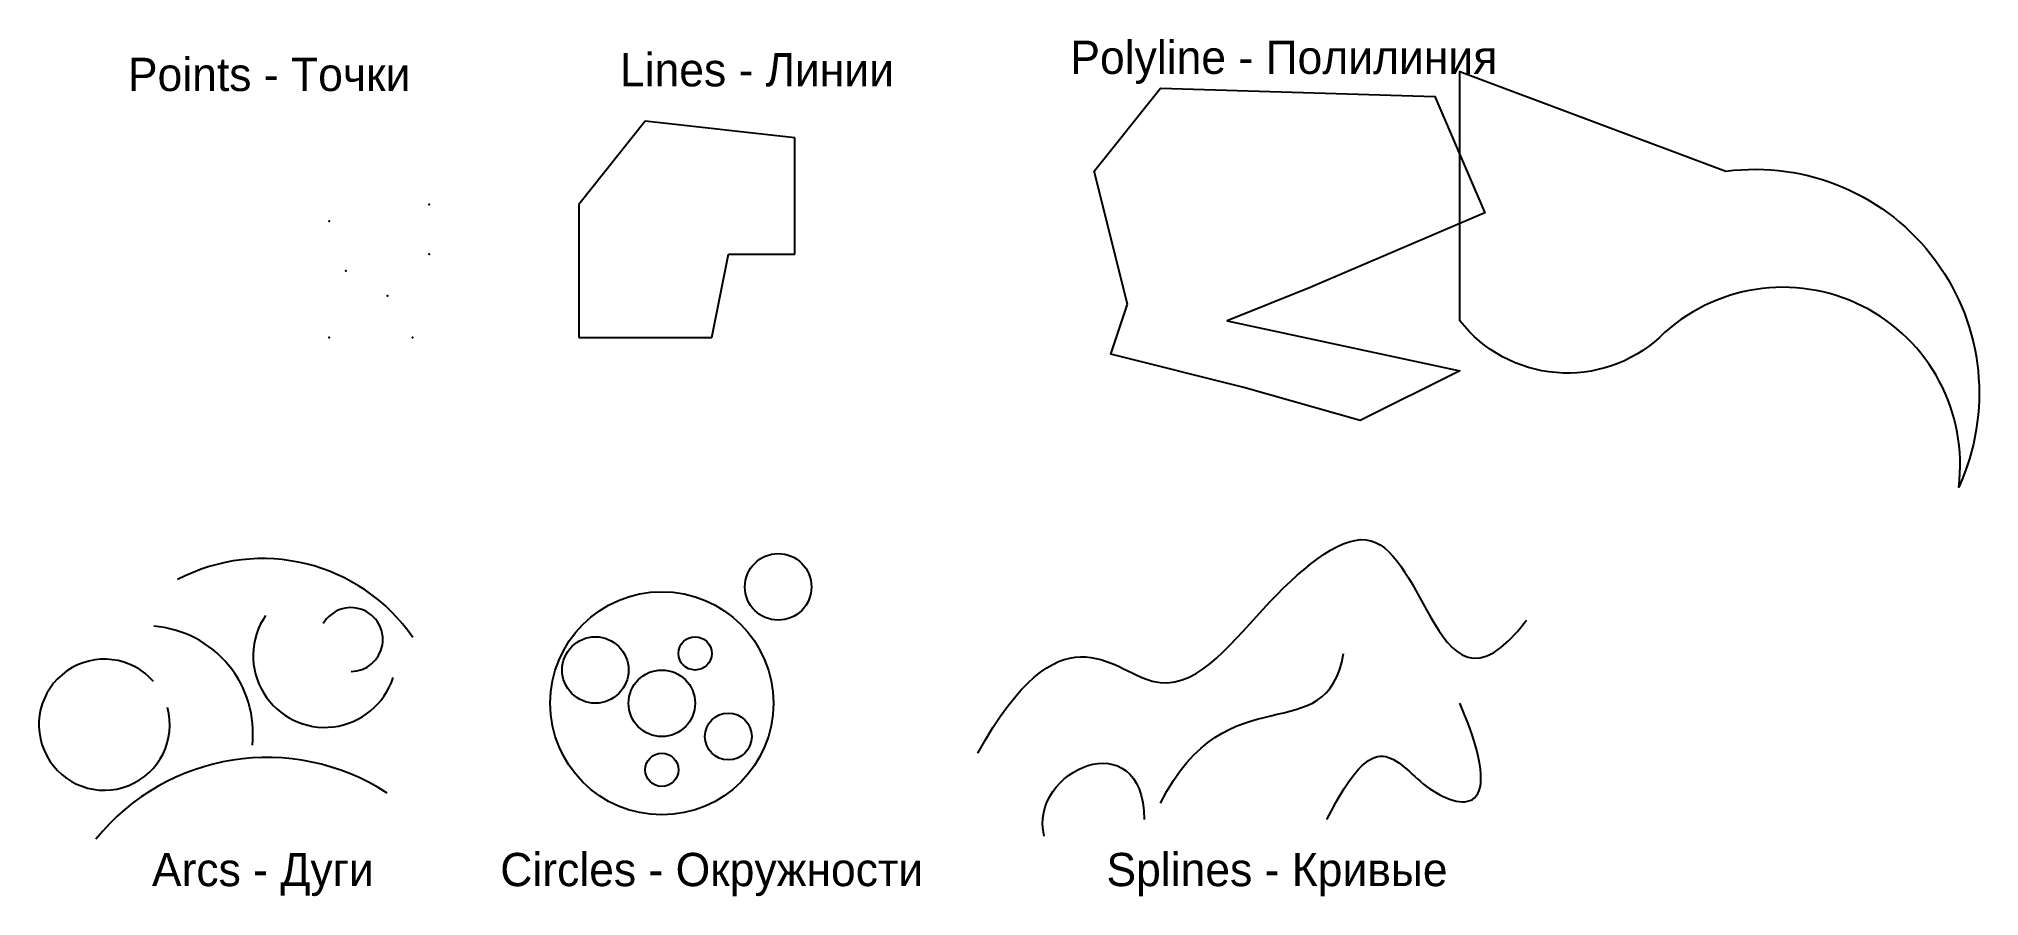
# Model space of a CAD drawing. Header units: millimetres. Extents: x -5 to 111, y 25 to 77.
import ezdxf
from ezdxf.enums import TextEntityAlignment as Align

# ---------------------------------------------------------------- set-up
doc = ezdxf.new("R2010")
doc.units = ezdxf.units.MM
doc.layers.get('0').update_dxf_attribs({"color": 18, "lineweight": 25, "true_color": 0x000000})
doc.styles.add('textstyle0', font='')
doc.styles.add('textstyle1', font='')
doc.styles.add('textstyle2', font='')
doc.styles.add('textstyle3', font='')
doc.styles.add('textstyle4', font='')
doc.styles.add('textstyle5', font='')
doc.styles.get('textstyle0').set_extended_font_data('Unicode')
doc.styles.get('textstyle1').set_extended_font_data('Unicode')
doc.styles.get('textstyle2').set_extended_font_data('Unicode')
doc.styles.get('textstyle3').set_extended_font_data('Unicode')
doc.styles.get('textstyle4').set_extended_font_data('Unicode')
doc.styles.get('textstyle5').set_extended_font_data('Unicode')

msp = doc.modelspace()

# ---------------------------------------------------------------- linework, layer by layer
for p, q in [((31, 72), (27, 67)), ((40, 71), (31, 72)), ((40, 64), (40, 71)), ((27, 67), (27, 59)), ((35, 59), (36, 64)), ((36, 64), (40, 64)), ((27, 59), (35, 59))]:
    msp.add_line(p, q)
at = {"linetype": 'ByBlock'}
msp.add_lwpolyline([(80, 60), (80, 75), (96, 69, -0.590005), (110, 50, 0.709934), (92, 59, -0.43607), (80, 60)], format="xyb", dxfattribs=at)
msp.add_lwpolyline([(60, 61), (58, 69), (62, 74), (78.5, 73.5), (81.5, 66.5), (71, 62), (66, 60), (80, 57), (74, 54), (67, 56), (59, 58), (60, 61)])
for centre, radius in [((39, 44), 2), ((32, 37), 6.71), ((28, 39), 2), ((34, 40), 1), ((32, 37), 2), ((36, 35), 1.41), ((32, 33), 1)]:
    msp.add_circle(centre, radius)
for centre, radius, start, end in [((7.99, 34.71), 10.99, 34.6328, 117.7522), ((11.73, 39.86), 4.31, 145.9428, 342.3684), ((13.3, 40.83), 1.92, 270.5116, 150.0013), ((0.95, 35.19), 6.46, 353.6598, 85.6013), ((-1.53, 35.71), 3.94, 41.2818, 15.3197), ((8.25, 20.5), 13.24, 56.9117, 140.9933)]:
    msp.add_arc(centre, radius, start, end)
for points in [[(51, 34), (56, 43), (62, 35), (68, 43), (75, 49), (78, 42), (81, 38), (84, 42)], [(62, 31), (66, 39), (72, 34), (73, 40)], [(72, 30), (75, 36), (77, 31), (83, 30), (80, 37)], [(55, 29), (54, 33), (61, 36), (61, 30)]]:
    msp.add_open_spline(points, degree=3)
for p in [(18, 67), (12, 66), (18, 64), (13, 63), (15.5, 61.5), (12, 59), (17, 59)]:
    msp.add_point(p)

# ---------------------------------------------------------------- texts
for s, style, p in [('Points - Точки', 'textstyle0', (8.38, 74.82)), ('Lines - Линии', 'textstyle1', (37.72, 75.1)), ('Polyline - Полилиния', 'textstyle2', (69.41, 75.85)), ('Circles - Окружности', 'textstyle4', (35, 27)), ('Splines - Кривые', 'textstyle3', (69, 27)), ('Arcs - Дуги', 'textstyle5', (8, 27))]:
    msp.add_text(s, height=2, dxfattribs=dict(style=style)).set_placement(p, align=Align.MIDDLE_CENTER)

doc.saveas('drawing.dxf')
